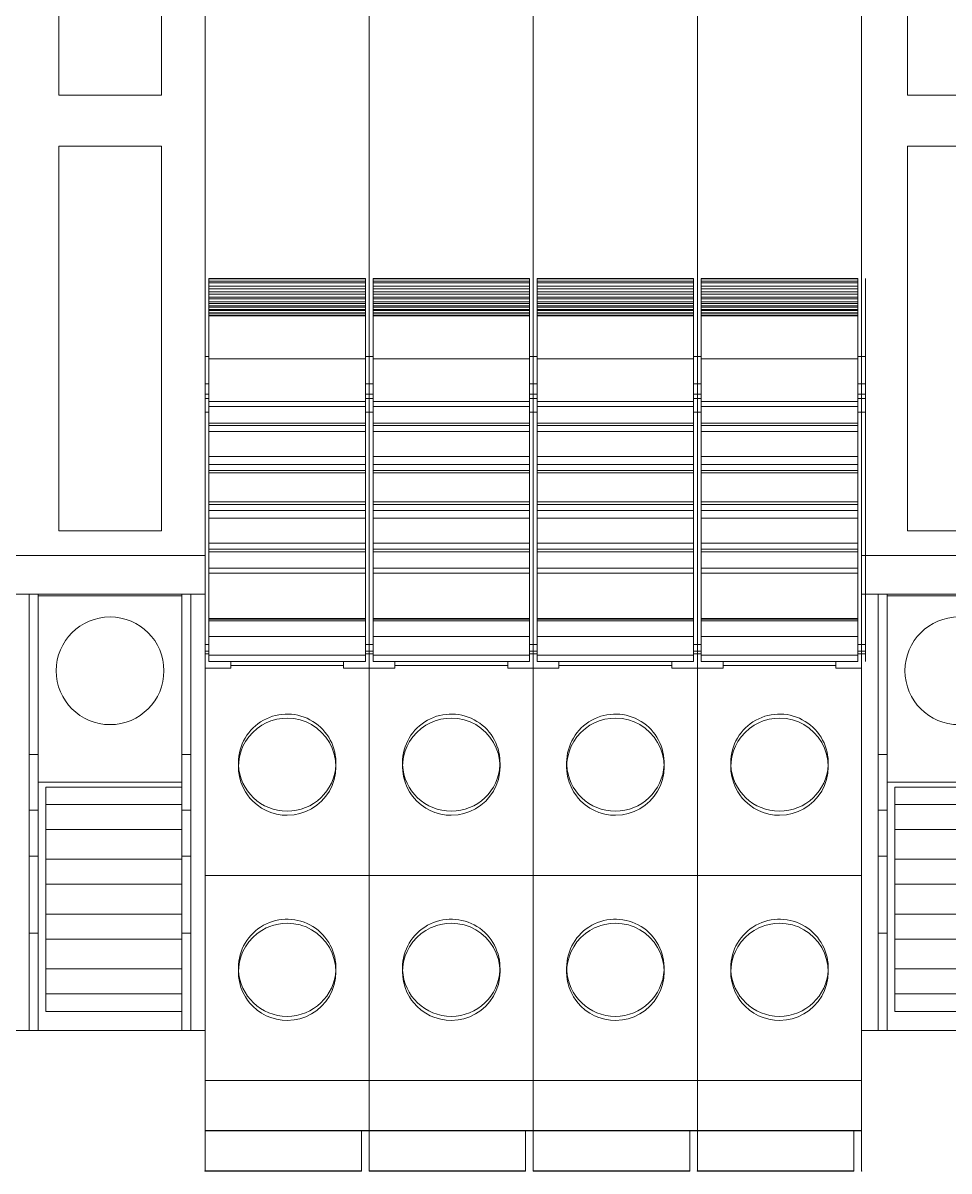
# Model space of a CAD drawing. Header units: millimetres. Extents: x 979 to 3414, y -1029 to 703.
# Drawn here: x 2631.17 to 2667.28, y -1016.45 to -971.67 of the extents above; entities that cross this region are included whole.
import ezdxf

# ---------------------------------------------------------------- set-up
doc = ezdxf.new("R2010")
doc.units = ezdxf.units.MM
doc.layers.add('eProC - L2', color=41, linetype='Continuous', lineweight=20)

# ---------------------------------------------------------------- blocks, each defined once
blk = doc.blocks.new('eProC_Z_BPSN-SI-520')
at = {"layer": 'eProC - L2'}
for p, q in [((1.794, -42.11), (1.794, -21.11)), ((5.794, -42.11), (5.794, -21.11)), ((1.794, -42.11), (5.794, -42.11)), ((1.794, -59.11), (1.794, -44.11)), ((1.794, -44.11), (5.794, -44.11)), ((5.794, -59.11), (5.794, -44.11)), ((1.794, -59.11), (5.794, -59.11)), ((7.5, -60.072), (0, -60.072)), ((7.5, -61.577), (0, -61.577)), ((0.644, -78.601), (0.644, -61.577)), ((0.994, -78.601), (0.994, -61.577)), ((6.594, -61.647), (0.994, -61.647)), ((6.594, -78.601), (6.594, -61.577)), ((6.944, -78.601), (6.944, -61.577)), ((0.994, -67.83), (0.644, -67.83)), ((6.594, -67.83), (6.944, -67.83)), ((6.594, -68.91), (0.994, -68.91)), ((1.294, -77.853), (1.294, -69.103)), ((6.594, -69.103), (1.294, -69.103)), ((6.594, -69.783), (1.294, -69.783)), ((0.994, -70.001), (0.644, -70.001)), ((6.594, -70.001), (6.944, -70.001)), ((6.594, -70.757), (1.294, -70.757)), ((0.644, -71.801), (0.994, -71.801)), ((6.594, -71.919), (1.294, -71.919)), ((6.944, -71.801), (6.594, -71.801)), ((6.594, -72.893), (1.294, -72.893)), ((6.594, -74.054), (1.294, -74.054)), ((0.994, -74.801), (0.644, -74.801)), ((6.594, -75.029), (1.294, -75.029)), ((6.594, -74.801), (6.944, -74.801)), ((6.594, -76.19), (1.294, -76.19)), ((6.594, -77.165), (1.294, -77.165)), ((6.594, -77.853), (1.294, -77.853)), ((6.594, -78.601), (0.994, -78.601))]:
    blk.add_line(p, q, dxfattribs=at)
blk.add_lwpolyline([(0, 0), (7.5, 0), (7.5, -78.601), (0, -78.601)], close=True, dxfattribs=at)
blk.add_circle((3.794, -64.565), 2.1, dxfattribs=at)

msp = doc.modelspace()

# ---------------------------------------------------------------- linework, layer by layer
at = {"layer": 'eProC - L2'}
for p, q in [((2644.671, -926.895), (2644.671, -1014.872)), ((2651.071, -926.895), (2651.071, -1014.872)), ((2657.471, -926.895), (2657.471, -1014.872)), ((2663.871, -926.895), (2663.871, -1014.872)), ((2638.271, -1006.872), (2638.271, -957.605)), ((2644.671, -1006.872), (2644.671, -957.605)), ((2651.071, -1006.872), (2651.071, -957.605)), ((2657.471, -1006.872), (2657.471, -957.605)), ((2663.871, -1006.872), (2663.871, -957.605)), ((2644.521, -981.634), (2638.421, -981.634)), ((2638.421, -996.568), (2638.421, -981.634)), ((2644.521, -981.646), (2638.421, -981.646)), ((2644.521, -981.739), (2638.421, -981.739)), ((2644.521, -981.804), (2638.421, -981.804)), ((2644.521, -981.634), (2644.521, -996.568)), ((2650.921, -981.634), (2644.821, -981.634)), ((2644.821, -996.568), (2644.821, -981.634)), ((2650.921, -981.646), (2644.821, -981.646)), ((2650.921, -981.739), (2644.821, -981.739)), ((2650.921, -981.804), (2644.821, -981.804)), ((2650.921, -981.634), (2650.921, -996.568)), ((2657.321, -981.634), (2651.221, -981.634)), ((2651.221, -996.568), (2651.221, -981.634)), ((2657.321, -981.646), (2651.221, -981.646)), ((2657.321, -981.739), (2651.221, -981.739)), ((2657.321, -981.804), (2651.221, -981.804)), ((2657.321, -981.634), (2657.321, -996.568)), ((2663.721, -981.634), (2657.621, -981.634)), ((2657.621, -996.568), (2657.621, -981.634)), ((2663.721, -981.646), (2657.621, -981.646)), ((2663.721, -981.739), (2657.621, -981.739)), ((2663.721, -981.804), (2657.621, -981.804)), ((2663.721, -981.634), (2663.721, -996.568)), ((2664.021, -996.568), (2664.021, -981.634)), ((2644.521, -981.934), (2638.421, -981.934)), ((2644.521, -982.034), (2638.421, -982.034)), ((2644.521, -982.155), (2638.421, -982.155)), ((2644.521, -982.244), (2638.421, -982.244)), ((2644.521, -982.358), (2638.421, -982.358)), ((2650.921, -981.934), (2644.821, -981.934)), ((2650.921, -982.034), (2644.821, -982.034)), ((2650.921, -982.155), (2644.821, -982.155)), ((2650.921, -982.244), (2644.821, -982.244)), ((2650.921, -982.358), (2644.821, -982.358)), ((2657.321, -981.934), (2651.221, -981.934)), ((2657.321, -982.034), (2651.221, -982.034)), ((2657.321, -982.155), (2651.221, -982.155)), ((2657.321, -982.244), (2651.221, -982.244)), ((2657.321, -982.358), (2651.221, -982.358)), ((2663.721, -981.934), (2657.621, -981.934)), ((2663.721, -982.034), (2657.621, -982.034)), ((2663.721, -982.155), (2657.621, -982.155)), ((2663.721, -982.244), (2657.621, -982.244)), ((2663.721, -982.358), (2657.621, -982.358)), ((2644.521, -982.435), (2638.421, -982.435)), ((2644.521, -982.541), (2638.421, -982.541)), ((2644.521, -982.606), (2638.421, -982.606)), ((2644.521, -982.705), (2638.421, -982.705)), ((2644.521, -982.756), (2638.421, -982.756)), ((2650.921, -982.435), (2644.821, -982.435)), ((2650.921, -982.541), (2644.821, -982.541)), ((2650.921, -982.606), (2644.821, -982.606)), ((2650.921, -982.705), (2644.821, -982.705)), ((2650.921, -982.756), (2644.821, -982.756)), ((2657.321, -982.435), (2651.221, -982.435)), ((2657.321, -982.541), (2651.221, -982.541)), ((2657.321, -982.606), (2651.221, -982.606)), ((2657.321, -982.705), (2651.221, -982.705)), ((2657.321, -982.756), (2651.221, -982.756)), ((2663.721, -982.435), (2657.621, -982.435)), ((2663.721, -982.541), (2657.621, -982.541)), ((2663.721, -982.606), (2657.621, -982.606)), ((2663.721, -982.705), (2657.621, -982.705)), ((2663.721, -982.756), (2657.621, -982.756)), ((2644.521, -982.848), (2638.421, -982.848)), ((2644.521, -982.886), (2638.421, -982.886)), ((2644.521, -982.971), (2638.421, -982.971)), ((2644.521, -982.994), (2638.421, -982.994)), ((2644.521, -983.072), (2638.421, -983.072)), ((2644.521, -983.089), (2638.421, -983.089)), ((2650.921, -982.848), (2644.821, -982.848)), ((2650.921, -982.886), (2644.821, -982.886)), ((2650.921, -982.971), (2644.821, -982.971)), ((2650.921, -982.994), (2644.821, -982.994)), ((2650.921, -983.072), (2644.821, -983.072)), ((2650.921, -983.089), (2644.821, -983.089)), ((2657.321, -982.848), (2651.221, -982.848)), ((2657.321, -982.886), (2651.221, -982.886)), ((2657.321, -982.971), (2651.221, -982.971)), ((2657.321, -982.994), (2651.221, -982.994)), ((2657.321, -983.072), (2651.221, -983.072)), ((2657.321, -983.089), (2651.221, -983.089)), ((2663.721, -982.848), (2657.621, -982.848)), ((2663.721, -982.886), (2657.621, -982.886)), ((2663.721, -982.971), (2657.621, -982.971)), ((2663.721, -982.994), (2657.621, -982.994)), ((2663.721, -983.072), (2657.621, -983.072)), ((2663.721, -983.089), (2657.621, -983.089)), ((2638.271, -984.684), (2638.421, -984.684)), ((2638.421, -984.77), (2644.521, -984.77)), ((2644.521, -984.684), (2644.671, -984.684)), ((2644.671, -984.684), (2644.821, -984.684)), ((2644.821, -984.77), (2650.921, -984.77)), ((2650.921, -984.684), (2651.071, -984.684)), ((2651.071, -984.684), (2651.221, -984.684)), ((2651.221, -984.77), (2657.321, -984.77)), ((2657.321, -984.684), (2657.471, -984.684)), ((2657.471, -984.684), (2657.621, -984.684)), ((2657.621, -984.77), (2663.721, -984.77)), ((2663.721, -984.684), (2663.871, -984.684)), ((2663.871, -984.684), (2664.021, -984.684)), ((2638.421, -985.74), (2638.271, -985.74)), ((2638.271, -985.743), (2638.421, -985.743)), ((2644.671, -985.74), (2644.521, -985.74)), ((2644.521, -985.743), (2644.671, -985.743)), ((2644.821, -985.74), (2644.671, -985.74)), ((2644.671, -985.743), (2644.821, -985.743)), ((2651.071, -985.74), (2650.921, -985.74)), ((2650.921, -985.743), (2651.071, -985.743)), ((2651.221, -985.74), (2651.071, -985.74)), ((2651.071, -985.743), (2651.221, -985.743)), ((2657.471, -985.74), (2657.321, -985.74)), ((2657.321, -985.743), (2657.471, -985.743)), ((2657.621, -985.74), (2657.471, -985.74)), ((2657.471, -985.743), (2657.621, -985.743)), ((2663.871, -985.74), (2663.721, -985.74)), ((2663.721, -985.743), (2663.871, -985.743)), ((2664.021, -985.74), (2663.871, -985.74)), ((2663.871, -985.743), (2664.021, -985.743)), ((2638.271, -986.143), (2638.421, -986.143)), ((2638.271, -986.321), (2638.421, -986.321)), ((2644.521, -986.143), (2644.671, -986.143)), ((2644.521, -986.321), (2644.671, -986.321)), ((2644.671, -986.143), (2644.821, -986.143)), ((2644.671, -986.321), (2644.821, -986.321)), ((2650.921, -986.143), (2651.071, -986.143)), ((2650.921, -986.321), (2651.071, -986.321)), ((2651.071, -986.143), (2651.221, -986.143)), ((2651.071, -986.321), (2651.221, -986.321)), ((2657.321, -986.143), (2657.471, -986.143)), ((2657.321, -986.321), (2657.471, -986.321)), ((2657.471, -986.143), (2657.621, -986.143)), ((2657.471, -986.321), (2657.621, -986.321)), ((2663.721, -986.143), (2663.871, -986.143)), ((2663.721, -986.321), (2663.871, -986.321)), ((2663.871, -986.143), (2664.021, -986.143)), ((2663.871, -986.321), (2664.021, -986.321)), ((2644.521, -986.434), (2638.421, -986.434)), ((2638.421, -986.634), (2644.521, -986.634)), ((2650.921, -986.434), (2644.821, -986.434)), ((2644.821, -986.634), (2650.921, -986.634)), ((2657.321, -986.434), (2651.221, -986.434)), ((2651.221, -986.634), (2657.321, -986.634)), ((2663.721, -986.434), (2657.621, -986.434)), ((2657.621, -986.634), (2663.721, -986.634)), ((2638.271, -986.853), (2638.421, -986.853)), ((2638.421, -987.276), (2644.521, -987.276)), ((2644.521, -986.853), (2644.671, -986.853)), ((2644.671, -986.853), (2644.821, -986.853)), ((2644.821, -987.276), (2650.921, -987.276)), ((2650.921, -986.853), (2651.071, -986.853)), ((2651.071, -986.853), (2651.221, -986.853)), ((2651.221, -987.276), (2657.321, -987.276)), ((2657.321, -986.853), (2657.471, -986.853)), ((2657.471, -986.853), (2657.621, -986.853)), ((2657.621, -987.276), (2663.721, -987.276)), ((2663.721, -986.853), (2663.871, -986.853)), ((2663.871, -986.853), (2664.021, -986.853)), ((2638.421, -987.371), (2644.521, -987.371)), ((2644.521, -987.609), (2638.421, -987.609)), ((2644.821, -987.371), (2650.921, -987.371)), ((2650.921, -987.609), (2644.821, -987.609)), ((2651.221, -987.371), (2657.321, -987.371)), ((2657.321, -987.609), (2651.221, -987.609)), ((2657.621, -987.371), (2663.721, -987.371)), ((2663.721, -987.609), (2657.621, -987.609)), ((2644.521, -988.584), (2638.421, -988.584)), ((2650.921, -988.584), (2644.821, -988.584)), ((2657.321, -988.584), (2651.221, -988.584)), ((2663.721, -988.584), (2657.621, -988.584)), ((2638.421, -988.884), (2644.521, -988.884)), ((2644.821, -988.884), (2650.921, -988.884)), ((2651.221, -988.884), (2657.321, -988.884)), ((2657.621, -988.884), (2663.721, -988.884)), ((2644.521, -989.121), (2638.421, -989.121)), ((2638.421, -989.216), (2644.521, -989.216)), ((2650.921, -989.121), (2644.821, -989.121)), ((2644.821, -989.216), (2650.921, -989.216)), ((2657.321, -989.121), (2651.221, -989.121)), ((2651.221, -989.216), (2657.321, -989.216)), ((2663.721, -989.121), (2657.621, -989.121)), ((2657.621, -989.216), (2663.721, -989.216)), ((2644.521, -990.351), (2638.421, -990.351)), ((2650.921, -990.351), (2644.821, -990.351)), ((2657.321, -990.351), (2651.221, -990.351)), ((2663.721, -990.351), (2657.621, -990.351)), ((2638.421, -990.446), (2644.521, -990.446)), ((2644.521, -990.684), (2638.421, -990.684)), ((2644.821, -990.446), (2650.921, -990.446)), ((2650.921, -990.684), (2644.821, -990.684)), ((2651.221, -990.446), (2657.321, -990.446)), ((2657.321, -990.684), (2651.221, -990.684)), ((2657.621, -990.446), (2663.721, -990.446)), ((2663.721, -990.684), (2657.621, -990.684)), ((2644.521, -990.984), (2638.421, -990.984)), ((2650.921, -990.984), (2644.821, -990.984)), ((2657.321, -990.984), (2651.221, -990.984)), ((2663.721, -990.984), (2657.621, -990.984)), ((2638.421, -991.959), (2644.521, -991.959)), ((2644.521, -992.196), (2638.421, -992.196)), ((2644.821, -991.959), (2650.921, -991.959)), ((2650.921, -992.196), (2644.821, -992.196)), ((2651.221, -991.959), (2657.321, -991.959)), ((2657.321, -992.196), (2651.221, -992.196)), ((2657.621, -991.959), (2663.721, -991.959)), ((2663.721, -992.196), (2657.621, -992.196)), ((2638.421, -992.291), (2644.521, -992.291)), ((2644.821, -992.291), (2650.921, -992.291)), ((2651.221, -992.291), (2657.321, -992.291)), ((2657.621, -992.291), (2663.721, -992.291)), ((2644.521, -992.934), (2638.421, -992.934)), ((2650.921, -992.934), (2644.821, -992.934)), ((2657.321, -992.934), (2651.221, -992.934)), ((2663.721, -992.934), (2657.621, -992.934)), ((2638.421, -993.134), (2644.521, -993.134)), ((2644.821, -993.134), (2650.921, -993.134)), ((2651.221, -993.134), (2657.321, -993.134)), ((2657.621, -993.134), (2663.721, -993.134)), ((2644.521, -994.895), (2638.421, -994.895)), ((2650.921, -994.895), (2644.821, -994.895)), ((2657.321, -994.895), (2651.221, -994.895)), ((2663.721, -994.895), (2657.621, -994.895)), ((2644.521, -994.922), (2638.421, -994.922)), ((2644.521, -994.992), (2638.421, -994.992)), ((2650.921, -994.922), (2644.821, -994.922)), ((2650.921, -994.992), (2644.821, -994.992)), ((2657.321, -994.922), (2651.221, -994.922)), ((2657.321, -994.992), (2651.221, -994.992)), ((2663.721, -994.922), (2657.621, -994.922)), ((2663.721, -994.992), (2657.621, -994.992)), ((2644.521, -995.597), (2638.421, -995.597)), ((2650.921, -995.597), (2644.821, -995.597)), ((2657.321, -995.597), (2651.221, -995.597)), ((2663.721, -995.597), (2657.621, -995.597)), ((2638.271, -995.909), (2638.421, -995.909)), ((2638.271, -996.174), (2638.421, -996.174)), ((2644.671, -995.909), (2644.521, -995.909)), ((2644.671, -996.174), (2644.521, -996.174)), ((2644.671, -995.909), (2644.821, -995.909)), ((2644.671, -996.174), (2644.821, -996.174)), ((2651.071, -995.909), (2650.921, -995.909)), ((2651.071, -996.174), (2650.921, -996.174)), ((2651.071, -995.909), (2651.221, -995.909)), ((2651.071, -996.174), (2651.221, -996.174)), ((2657.471, -995.909), (2657.321, -995.909)), ((2657.471, -996.174), (2657.321, -996.174)), ((2657.471, -995.909), (2657.621, -995.909)), ((2657.471, -996.174), (2657.621, -996.174)), ((2663.871, -995.909), (2663.721, -995.909)), ((2663.871, -996.174), (2663.721, -996.174)), ((2663.871, -995.909), (2664.021, -995.909)), ((2663.871, -996.174), (2664.021, -996.174)), ((2638.271, -996.274), (2638.421, -996.274)), ((2644.521, -996.324), (2638.421, -996.324)), ((2638.421, -996.568), (2644.521, -996.568)), ((2639.271, -996.833), (2639.271, -996.568)), ((2643.671, -996.833), (2643.671, -996.568)), ((2644.671, -996.274), (2644.521, -996.274)), ((2644.671, -996.274), (2644.821, -996.274)), ((2650.921, -996.324), (2644.821, -996.324)), ((2644.821, -996.568), (2650.921, -996.568)), ((2645.671, -996.833), (2645.671, -996.568)), ((2650.071, -996.833), (2650.071, -996.568)), ((2651.071, -996.274), (2650.921, -996.274)), ((2651.071, -996.274), (2651.221, -996.274)), ((2657.321, -996.324), (2651.221, -996.324)), ((2651.221, -996.568), (2657.321, -996.568)), ((2652.071, -996.833), (2652.071, -996.568)), ((2656.471, -996.833), (2656.471, -996.568)), ((2657.471, -996.274), (2657.321, -996.274)), ((2657.471, -996.274), (2657.621, -996.274)), ((2663.721, -996.324), (2657.621, -996.324)), ((2657.621, -996.568), (2663.721, -996.568)), ((2658.471, -996.833), (2658.471, -996.568)), ((2662.871, -996.833), (2662.871, -996.568)), ((2663.871, -996.274), (2663.721, -996.274)), ((2663.871, -996.274), (2664.021, -996.274)), ((2638.271, -996.833), (2639.271, -996.833)), ((2643.671, -996.733), (2639.271, -996.733)), ((2644.671, -996.833), (2643.671, -996.833)), ((2644.671, -996.833), (2645.671, -996.833)), ((2650.071, -996.733), (2645.671, -996.733)), ((2651.071, -996.833), (2650.071, -996.833)), ((2651.071, -996.833), (2652.071, -996.833)), ((2656.471, -996.733), (2652.071, -996.733)), ((2657.471, -996.833), (2656.471, -996.833)), ((2657.471, -996.833), (2658.471, -996.833)), ((2662.871, -996.733), (2658.471, -996.733)), ((2663.871, -996.833), (2662.871, -996.833)), ((2639.571, -1000.518), (2639.571, -1000.68)), ((2643.372, -1000.68), (2643.372, -1000.518)), ((2645.971, -1000.518), (2645.971, -1000.68)), ((2649.772, -1000.68), (2649.772, -1000.518)), ((2652.371, -1000.518), (2652.371, -1000.68)), ((2656.172, -1000.68), (2656.172, -1000.518)), ((2658.771, -1000.518), (2658.771, -1000.68)), ((2662.572, -1000.68), (2662.572, -1000.518)), ((2644.671, -1004.92), (2638.271, -1004.92)), ((2651.071, -1004.92), (2644.671, -1004.92)), ((2657.471, -1004.92), (2651.071, -1004.92)), ((2663.871, -1004.92), (2657.471, -1004.92)), ((2638.271, -1006.853), (2638.271, -1006.872)), ((2638.271, -1006.872), (2638.271, -1014.872)), ((2644.671, -1006.853), (2644.671, -1006.872)), ((2644.671, -1006.872), (2644.671, -1014.872)), ((2651.071, -1006.853), (2651.071, -1006.872)), ((2651.071, -1006.872), (2651.071, -1014.872)), ((2657.471, -1006.853), (2657.471, -1006.872)), ((2657.471, -1006.872), (2657.471, -1014.872)), ((2663.871, -1006.853), (2663.871, -1006.872)), ((2663.871, -1006.872), (2663.871, -1014.872)), ((2639.571, -1008.518), (2639.571, -1008.68)), ((2643.372, -1008.68), (2643.372, -1008.518)), ((2645.971, -1008.518), (2645.971, -1008.68)), ((2649.772, -1008.68), (2649.772, -1008.518)), ((2652.371, -1008.518), (2652.371, -1008.68)), ((2656.172, -1008.68), (2656.172, -1008.518)), ((2658.771, -1008.518), (2658.771, -1008.68)), ((2662.572, -1008.68), (2662.572, -1008.518)), ((2638.271, -1010.329), (2638.271, -1010.326)), ((2644.671, -1010.329), (2644.671, -1010.326)), ((2651.071, -1010.329), (2651.071, -1010.326)), ((2657.471, -1010.329), (2657.471, -1010.326)), ((2663.871, -1010.329), (2663.871, -1010.326)), ((2638.271, -1010.684), (2638.271, -1014.584)), ((2644.671, -1010.684), (2644.671, -1014.584)), ((2651.071, -1010.684), (2651.071, -1014.584)), ((2657.471, -1010.684), (2657.471, -1014.584)), ((2663.871, -1010.684), (2663.871, -1014.584)), ((2644.671, -1012.92), (2638.271, -1012.92)), ((2651.071, -1012.92), (2644.671, -1012.92)), ((2657.471, -1012.92), (2651.071, -1012.92)), ((2663.871, -1012.92), (2657.471, -1012.92)), ((2644.671, -1014.866), (2638.271, -1014.866)), ((2644.671, -1014.871), (2638.271, -1014.871)), ((2638.271, -1014.872), (2644.671, -1014.872)), ((2638.271, -1014.876), (2638.271, -1016.446)), ((2644.371, -1016.446), (2644.371, -1014.872)), ((2651.071, -1014.866), (2644.671, -1014.866)), ((2651.071, -1014.871), (2644.671, -1014.871)), ((2644.671, -1014.872), (2651.071, -1014.872)), ((2644.671, -1014.876), (2644.671, -1016.446)), ((2650.771, -1016.446), (2650.771, -1014.872)), ((2657.471, -1014.866), (2651.071, -1014.866)), ((2657.471, -1014.871), (2651.071, -1014.871)), ((2651.071, -1014.872), (2657.471, -1014.872)), ((2651.071, -1014.876), (2651.071, -1016.446)), ((2657.171, -1016.446), (2657.171, -1014.872)), ((2663.871, -1014.866), (2657.471, -1014.866)), ((2663.871, -1014.871), (2657.471, -1014.871)), ((2657.471, -1014.872), (2663.871, -1014.872)), ((2657.471, -1014.876), (2657.471, -1016.446)), ((2663.571, -1016.446), (2663.571, -1014.872)), ((2663.871, -1014.876), (2663.871, -1016.446)), ((2638.271, -1016.444), (2644.371, -1016.444)), ((2638.271, -1016.446), (2644.371, -1016.446)), ((2644.671, -1016.444), (2650.771, -1016.444)), ((2644.671, -1016.446), (2650.771, -1016.446)), ((2651.071, -1016.444), (2657.171, -1016.444)), ((2651.071, -1016.446), (2657.171, -1016.446)), ((2657.471, -1016.444), (2663.571, -1016.444)), ((2657.471, -1016.446), (2663.571, -1016.446))]:
    msp.add_line(p, q, dxfattribs=at)
for points in [[(2641.471, -998.781), (2641.278, -998.791), (2641.065, -998.825), (2640.837, -998.89), (2640.659, -998.964), (2640.479, -999.061), (2640.302, -999.184), (2640.13, -999.336), (2639.973, -999.513), (2639.847, -999.696), (2639.749, -999.879), (2639.676, -1000.058), (2639.613, -1000.285), (2639.581, -1000.493), (2639.571, -1000.677), (2639.571, -1000.68)], [(2641.471, -998.781), (2641.731, -998.8), (2641.976, -998.849), (2642.207, -998.928), (2642.424, -999.035), (2642.626, -999.172), (2642.814, -999.338), (2642.979, -999.525), (2643.116, -999.731), (2643.227, -999.954), (2643.307, -1000.19), (2643.355, -1000.432), (2643.372, -1000.68), (2643.372, -1000.68)], [(2647.871, -998.781), (2647.678, -998.791), (2647.465, -998.825), (2647.237, -998.89), (2647.059, -998.964), (2646.879, -999.061), (2646.702, -999.184), (2646.53, -999.336), (2646.373, -999.513), (2646.247, -999.696), (2646.149, -999.879), (2646.076, -1000.058), (2646.013, -1000.285), (2645.981, -1000.493), (2645.971, -1000.677), (2645.971, -1000.68)], [(2647.871, -998.781), (2648.131, -998.8), (2648.376, -998.849), (2648.607, -998.928), (2648.824, -999.035), (2649.026, -999.172), (2649.214, -999.338), (2649.379, -999.525), (2649.516, -999.731), (2649.627, -999.954), (2649.707, -1000.19), (2649.755, -1000.432), (2649.772, -1000.68), (2649.772, -1000.68)], [(2654.271, -998.781), (2654.078, -998.791), (2653.865, -998.825), (2653.637, -998.89), (2653.459, -998.964), (2653.279, -999.061), (2653.102, -999.184), (2652.93, -999.336), (2652.773, -999.513), (2652.647, -999.696), (2652.549, -999.879), (2652.476, -1000.058), (2652.413, -1000.285), (2652.381, -1000.493), (2652.371, -1000.677), (2652.371, -1000.68)], [(2654.271, -998.781), (2654.531, -998.8), (2654.776, -998.849), (2655.007, -998.928), (2655.224, -999.035), (2655.426, -999.172), (2655.614, -999.338), (2655.779, -999.525), (2655.916, -999.731), (2656.027, -999.954), (2656.107, -1000.19), (2656.155, -1000.432), (2656.172, -1000.68), (2656.172, -1000.68)], [(2660.671, -998.781), (2660.478, -998.791), (2660.265, -998.825), (2660.037, -998.89), (2659.859, -998.964), (2659.679, -999.061), (2659.502, -999.184), (2659.33, -999.336), (2659.173, -999.513), (2659.047, -999.696), (2658.949, -999.879), (2658.876, -1000.058), (2658.813, -1000.285), (2658.781, -1000.493), (2658.771, -1000.677), (2658.771, -1000.68)], [(2660.671, -998.781), (2660.931, -998.8), (2661.176, -998.849), (2661.407, -998.928), (2661.624, -999.035), (2661.826, -999.172), (2662.014, -999.338), (2662.179, -999.525), (2662.316, -999.731), (2662.427, -999.954), (2662.507, -1000.19), (2662.555, -1000.432), (2662.572, -1000.68), (2662.572, -1000.68)], [(2639.571, -1000.68), (2639.579, -1000.855), (2639.61, -1001.059), (2639.671, -1001.285), (2639.743, -1001.466), (2639.841, -1001.652), (2639.923, -1001.776), (2640.019, -1001.899), (2640.13, -1002.019), (2640.299, -1002.168), (2640.476, -1002.29), (2640.654, -1002.387), (2640.832, -1002.46), (2641.06, -1002.525), (2641.275, -1002.56), (2641.471, -1002.57)], [(2643.372, -1000.68), (2643.356, -1000.928), (2643.307, -1001.169), (2643.227, -1001.404), (2643.117, -1001.627), (2642.979, -1001.831), (2642.815, -1002.017), (2642.627, -1002.181), (2642.421, -1002.317), (2642.199, -1002.426), (2641.963, -1002.506), (2641.742, -1002.549), (2641.471, -1002.57)], [(2645.971, -1000.68), (2645.979, -1000.855), (2646.01, -1001.059), (2646.071, -1001.285), (2646.143, -1001.466), (2646.241, -1001.652), (2646.323, -1001.776), (2646.419, -1001.899), (2646.53, -1002.019), (2646.699, -1002.168), (2646.876, -1002.29), (2647.054, -1002.387), (2647.232, -1002.46), (2647.46, -1002.525), (2647.675, -1002.56), (2647.871, -1002.57)], [(2649.772, -1000.68), (2649.756, -1000.928), (2649.707, -1001.169), (2649.627, -1001.404), (2649.517, -1001.627), (2649.379, -1001.831), (2649.215, -1002.017), (2649.027, -1002.181), (2648.821, -1002.317), (2648.599, -1002.426), (2648.363, -1002.506), (2648.142, -1002.549), (2647.871, -1002.57)], [(2652.371, -1000.68), (2652.379, -1000.855), (2652.41, -1001.059), (2652.471, -1001.285), (2652.543, -1001.466), (2652.641, -1001.652), (2652.723, -1001.776), (2652.819, -1001.899), (2652.93, -1002.019), (2653.099, -1002.168), (2653.276, -1002.29), (2653.454, -1002.387), (2653.632, -1002.46), (2653.86, -1002.525), (2654.075, -1002.56), (2654.271, -1002.57)], [(2656.172, -1000.68), (2656.156, -1000.928), (2656.107, -1001.169), (2656.027, -1001.404), (2655.917, -1001.627), (2655.779, -1001.831), (2655.615, -1002.017), (2655.427, -1002.181), (2655.221, -1002.317), (2654.999, -1002.426), (2654.763, -1002.506), (2654.542, -1002.549), (2654.271, -1002.57)], [(2658.771, -1000.68), (2658.779, -1000.855), (2658.81, -1001.059), (2658.871, -1001.285), (2658.943, -1001.466), (2659.041, -1001.652), (2659.123, -1001.776), (2659.219, -1001.899), (2659.33, -1002.019), (2659.499, -1002.168), (2659.676, -1002.29), (2659.854, -1002.387), (2660.032, -1002.46), (2660.26, -1002.525), (2660.475, -1002.56), (2660.671, -1002.57)], [(2662.572, -1000.68), (2662.556, -1000.928), (2662.507, -1001.169), (2662.427, -1001.404), (2662.317, -1001.627), (2662.179, -1001.831), (2662.015, -1002.017), (2661.827, -1002.181), (2661.621, -1002.317), (2661.399, -1002.426), (2661.163, -1002.506), (2660.942, -1002.549), (2660.671, -1002.57)], [(2640.901, -1006.869), (2640.837, -1006.89), (2640.659, -1006.964), (2640.479, -1007.061), (2640.302, -1007.184), (2640.13, -1007.336), (2639.973, -1007.513), (2639.847, -1007.696), (2639.749, -1007.879), (2639.676, -1008.058), (2639.613, -1008.285), (2639.581, -1008.493), (2639.571, -1008.677), (2639.571, -1008.68)], [(2641.471, -1006.781), (2641.278, -1006.791), (2641.065, -1006.825), (2640.901, -1006.869)], [(2641.471, -1006.781), (2641.731, -1006.8), (2641.976, -1006.849), (2642.046, -1006.869)], [(2642.046, -1006.869), (2642.207, -1006.928), (2642.424, -1007.035), (2642.626, -1007.172), (2642.814, -1007.338), (2642.979, -1007.525), (2643.116, -1007.731), (2643.227, -1007.954), (2643.307, -1008.19), (2643.355, -1008.432), (2643.372, -1008.68), (2643.372, -1008.68)], [(2647.301, -1006.869), (2647.237, -1006.89), (2647.059, -1006.964), (2646.879, -1007.061), (2646.702, -1007.184), (2646.53, -1007.336), (2646.373, -1007.513), (2646.247, -1007.696), (2646.149, -1007.879), (2646.076, -1008.058), (2646.013, -1008.285), (2645.981, -1008.493), (2645.971, -1008.677), (2645.971, -1008.68)], [(2647.871, -1006.781), (2647.678, -1006.791), (2647.465, -1006.825), (2647.301, -1006.869)], [(2647.871, -1006.781), (2648.131, -1006.8), (2648.376, -1006.849), (2648.446, -1006.869)], [(2648.446, -1006.869), (2648.607, -1006.928), (2648.824, -1007.035), (2649.026, -1007.172), (2649.214, -1007.338), (2649.379, -1007.525), (2649.516, -1007.731), (2649.627, -1007.954), (2649.707, -1008.19), (2649.755, -1008.432), (2649.772, -1008.68), (2649.772, -1008.68)], [(2653.701, -1006.869), (2653.637, -1006.89), (2653.459, -1006.964), (2653.279, -1007.061), (2653.102, -1007.184), (2652.93, -1007.336), (2652.773, -1007.513), (2652.647, -1007.696), (2652.549, -1007.879), (2652.476, -1008.058), (2652.413, -1008.285), (2652.381, -1008.493), (2652.371, -1008.677), (2652.371, -1008.68)], [(2654.271, -1006.781), (2654.078, -1006.791), (2653.865, -1006.825), (2653.701, -1006.869)], [(2654.271, -1006.781), (2654.531, -1006.8), (2654.776, -1006.849), (2654.846, -1006.869)], [(2654.846, -1006.869), (2655.007, -1006.928), (2655.224, -1007.035), (2655.426, -1007.172), (2655.614, -1007.338), (2655.779, -1007.525), (2655.916, -1007.731), (2656.027, -1007.954), (2656.107, -1008.19), (2656.155, -1008.432), (2656.172, -1008.68), (2656.172, -1008.68)], [(2660.101, -1006.869), (2660.037, -1006.89), (2659.859, -1006.964), (2659.679, -1007.061), (2659.502, -1007.184), (2659.33, -1007.336), (2659.173, -1007.513), (2659.047, -1007.696), (2658.949, -1007.879), (2658.876, -1008.058), (2658.813, -1008.285), (2658.781, -1008.493), (2658.771, -1008.677), (2658.771, -1008.68)], [(2660.671, -1006.781), (2660.478, -1006.791), (2660.265, -1006.825), (2660.101, -1006.869)], [(2660.671, -1006.781), (2660.931, -1006.8), (2661.176, -1006.849), (2661.246, -1006.869)], [(2661.246, -1006.869), (2661.407, -1006.928), (2661.624, -1007.035), (2661.826, -1007.172), (2662.014, -1007.338), (2662.179, -1007.525), (2662.316, -1007.731), (2662.427, -1007.954), (2662.507, -1008.19), (2662.555, -1008.432), (2662.572, -1008.68), (2662.572, -1008.68)], [(2639.571, -1008.68), (2639.579, -1008.855), (2639.61, -1009.059), (2639.671, -1009.285), (2639.743, -1009.466), (2639.841, -1009.652), (2639.923, -1009.776), (2640.019, -1009.899), (2640.13, -1010.019), (2640.299, -1010.168), (2640.476, -1010.29), (2640.654, -1010.387), (2640.832, -1010.46), (2641.06, -1010.525), (2641.275, -1010.56), (2641.471, -1010.57)], [(2643.372, -1008.68), (2643.356, -1008.928), (2643.307, -1009.169), (2643.227, -1009.404), (2643.117, -1009.627), (2642.979, -1009.831), (2642.815, -1010.017), (2642.627, -1010.181), (2642.421, -1010.317), (2642.199, -1010.426), (2641.963, -1010.506), (2641.742, -1010.549), (2641.471, -1010.57)], [(2645.971, -1008.68), (2645.979, -1008.855), (2646.01, -1009.059), (2646.071, -1009.285), (2646.143, -1009.466), (2646.241, -1009.652), (2646.323, -1009.776), (2646.419, -1009.899), (2646.53, -1010.019), (2646.699, -1010.168), (2646.876, -1010.29), (2647.054, -1010.387), (2647.232, -1010.46), (2647.46, -1010.525), (2647.675, -1010.56), (2647.871, -1010.57)], [(2649.772, -1008.68), (2649.756, -1008.928), (2649.707, -1009.169), (2649.627, -1009.404), (2649.517, -1009.627), (2649.379, -1009.831), (2649.215, -1010.017), (2649.027, -1010.181), (2648.821, -1010.317), (2648.599, -1010.426), (2648.363, -1010.506), (2648.142, -1010.549), (2647.871, -1010.57)], [(2652.371, -1008.68), (2652.379, -1008.855), (2652.41, -1009.059), (2652.471, -1009.285), (2652.543, -1009.466), (2652.641, -1009.652), (2652.723, -1009.776), (2652.819, -1009.899), (2652.93, -1010.019), (2653.099, -1010.168), (2653.276, -1010.29), (2653.454, -1010.387), (2653.632, -1010.46), (2653.86, -1010.525), (2654.075, -1010.56), (2654.271, -1010.57)], [(2656.172, -1008.68), (2656.156, -1008.928), (2656.107, -1009.169), (2656.027, -1009.404), (2655.917, -1009.627), (2655.779, -1009.831), (2655.615, -1010.017), (2655.427, -1010.181), (2655.221, -1010.317), (2654.999, -1010.426), (2654.763, -1010.506), (2654.542, -1010.549), (2654.271, -1010.57)], [(2658.771, -1008.68), (2658.779, -1008.855), (2658.81, -1009.059), (2658.871, -1009.285), (2658.943, -1009.466), (2659.041, -1009.652), (2659.123, -1009.776), (2659.219, -1009.899), (2659.33, -1010.019), (2659.499, -1010.168), (2659.676, -1010.29), (2659.854, -1010.387), (2660.032, -1010.46), (2660.26, -1010.525), (2660.475, -1010.56), (2660.671, -1010.57)], [(2662.572, -1008.68), (2662.556, -1008.928), (2662.507, -1009.169), (2662.427, -1009.404), (2662.317, -1009.627), (2662.179, -1009.831), (2662.015, -1010.017), (2661.827, -1010.181), (2661.621, -1010.317), (2661.399, -1010.426), (2661.163, -1010.506), (2660.942, -1010.549), (2660.671, -1010.57)]]:
    msp.add_lwpolyline(points, dxfattribs=at)
for centre, start_param, end_param in [((2641.471, -1000.518), 6.235558, 9.424778), ((2647.871, -1000.518), 6.235558, 9.424778), ((2654.271, -1000.518), 6.235558, 9.424778), ((2660.671, -1000.518), 6.235558, 9.424778), ((2641.471, -1000.518), 3.141593, 3.187944), ((2641.471, -1000.518), 3.187944, 6.235558), ((2647.871, -1000.518), 3.141593, 3.187944), ((2647.871, -1000.518), 3.187944, 6.235558), ((2654.271, -1000.518), 3.141593, 3.187944), ((2654.271, -1000.518), 3.187944, 6.235558), ((2660.671, -1000.518), 3.141593, 3.187944), ((2660.671, -1000.518), 3.187944, 6.235558), ((2641.471, -1008.518), 6.235558, 9.424778), ((2647.871, -1008.518), 6.235558, 9.424778), ((2654.271, -1008.518), 6.235558, 9.424778), ((2660.671, -1008.518), 6.235558, 9.424778), ((2641.471, -1008.518), 3.141593, 3.187944), ((2641.471, -1008.518), 3.187944, 6.235558), ((2647.871, -1008.518), 3.141593, 3.187944), ((2647.871, -1008.518), 3.187944, 6.235558), ((2654.271, -1008.518), 3.141593, 3.187944), ((2654.271, -1008.518), 3.187944, 6.235558), ((2660.671, -1008.518), 3.141593, 3.187944), ((2660.671, -1008.518), 3.187944, 6.235558)]:
    msp.add_ellipse(centre, major_axis=(1.9, 0), ratio=0.997065, start_param=start_param, end_param=end_param, dxfattribs=at)
for p in [(2638.271, -1016.444), (2644.671, -1016.444), (2651.071, -1016.444), (2657.471, -1016.444), (2663.871, -1016.444)]:
    msp.add_point(p, dxfattribs=at)

# ---------------------------------------------------------------- block references
for p in [(2630.771, -932.37), (2663.871, -932.37)]:
    msp.add_blockref('eProC_Z_BPSN-SI-520', p)

doc.saveas('drawing.dxf')
